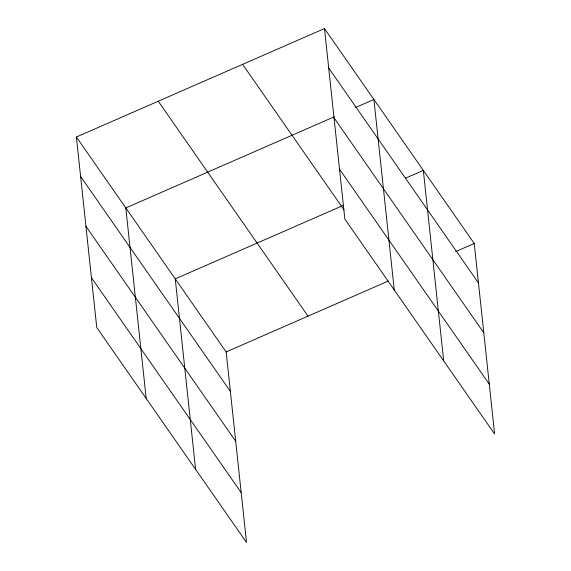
<?xml version="1.0" encoding="UTF-8"?>
<svg xmlns="http://www.w3.org/2000/svg" width="571" height="571" viewBox="0 0 571 571"><rect width="100%" height="100%" fill="white"/><g stroke="black" fill="none" stroke-linecap="round" stroke-linejoin="round"><path stroke-width="0.86" d="M76.393 137.011L226.159 351.943L246.515 542.45L96.756 327.526L76.393 137.011L324.485 28.55L474.244 243.474L494.607 433.989L344.841 219.057L324.485 28.55M334.185 116.841L125.813 207.937L146.176 398.451M355.262 107.626L373.905 99.475L394.261 289.989M343.078 205.489L175.24 278.862L195.596 469.376M405.496 178.195L423.325 170.401L443.688 360.915M226.159 351.943L388.323 281.039M455.601 251.625L474.244 243.474M328.703 68.028L478.462 282.959M334.028 117.869L483.794 332.8M339.517 169.223L489.283 384.147M242.611 64.345L344.006 209.85M158.26 101.217L308.026 316.148M80.611 176.496L230.377 391.421M85.943 226.33L235.702 441.262M91.424 277.684L241.19 492.609"/></g></svg>
